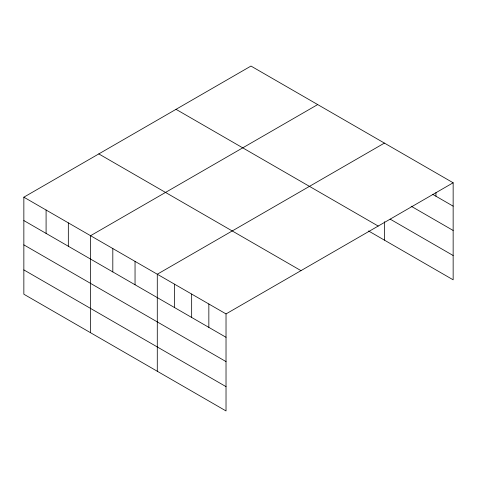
<?xml version="1.0" encoding="UTF-8"?>
<svg xmlns="http://www.w3.org/2000/svg" width="477" height="477" viewBox="0 0 477 477"><rect width="100%" height="100%" fill="white"/><g stroke="black" fill="none" stroke-linecap="round" stroke-linejoin="round"><path stroke-width="0.72" d="M368.524 230.957L453.15 279.814L453.15 182.78L250.974 66.059L23.85 197.186L23.85 294.22L226.026 410.941L226.026 313.914L23.85 197.186M317.694 104.576L90.57 235.704L90.57 332.737M384.408 143.094L157.285 274.227L157.285 371.255M226.026 313.914L453.15 182.78M432.782 194.401L453.15 206.159M411.144 206.213L453.15 230.469M390.138 219.128L453.15 255.511M176.025 109.328L378.201 226.056M98.799 153.91L300.975 270.638M23.85 220.565L226.026 337.293M23.85 244.868L226.026 361.596M23.85 269.91L226.026 386.638M435.966 192.589L435.966 196.238M384.408 221.716L384.408 240.128M208.843 303.992L208.843 327.371M191.659 294.07L191.659 317.449M174.475 284.149L174.475 307.528M135.045 261.384L135.045 284.763M112.81 248.547L112.81 271.926M68.33 222.866L68.33 246.245M46.09 210.023L46.09 233.402"/></g></svg>
